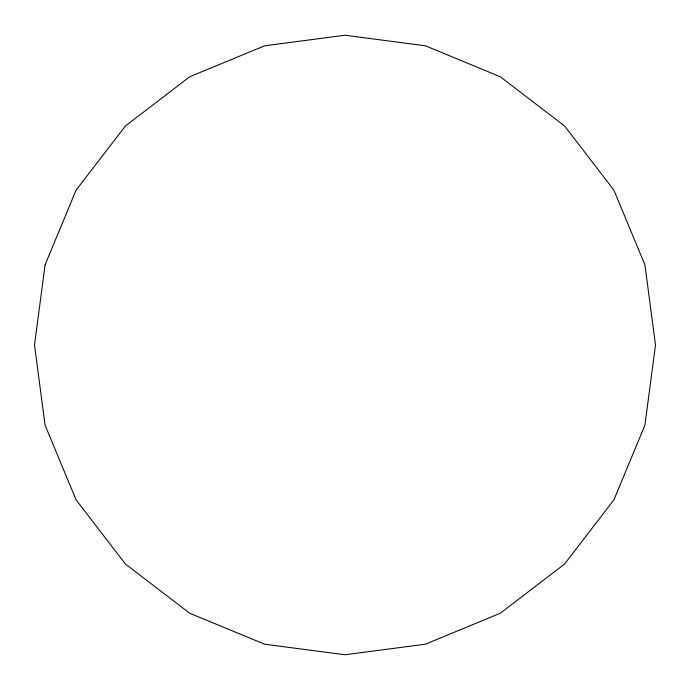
<?xml version="1.0" encoding="UTF-8"?>
<svg xmlns="http://www.w3.org/2000/svg" width="690" height="690" viewBox="0 0 690 690"><rect width="100%" height="100%" fill="white"/><g stroke="black" fill="none" stroke-linecap="round" stroke-linejoin="round"><path stroke-width="1.03" d="M45.083 264.831L34.5 345L45.083 425.169L76.098 499.879L125.442 564.041L189.75 613.263L264.641 644.21L345 654.767L425.359 644.21L500.25 613.263L564.558 564.041L613.902 499.879L644.917 425.169L655.5 345L644.917 264.831L613.902 190.121L564.558 125.96L500.25 76.737L425.359 45.79L345 35.233L264.641 45.79L189.75 76.737L125.442 125.96L76.098 190.121L45.083 264.831"/></g></svg>
